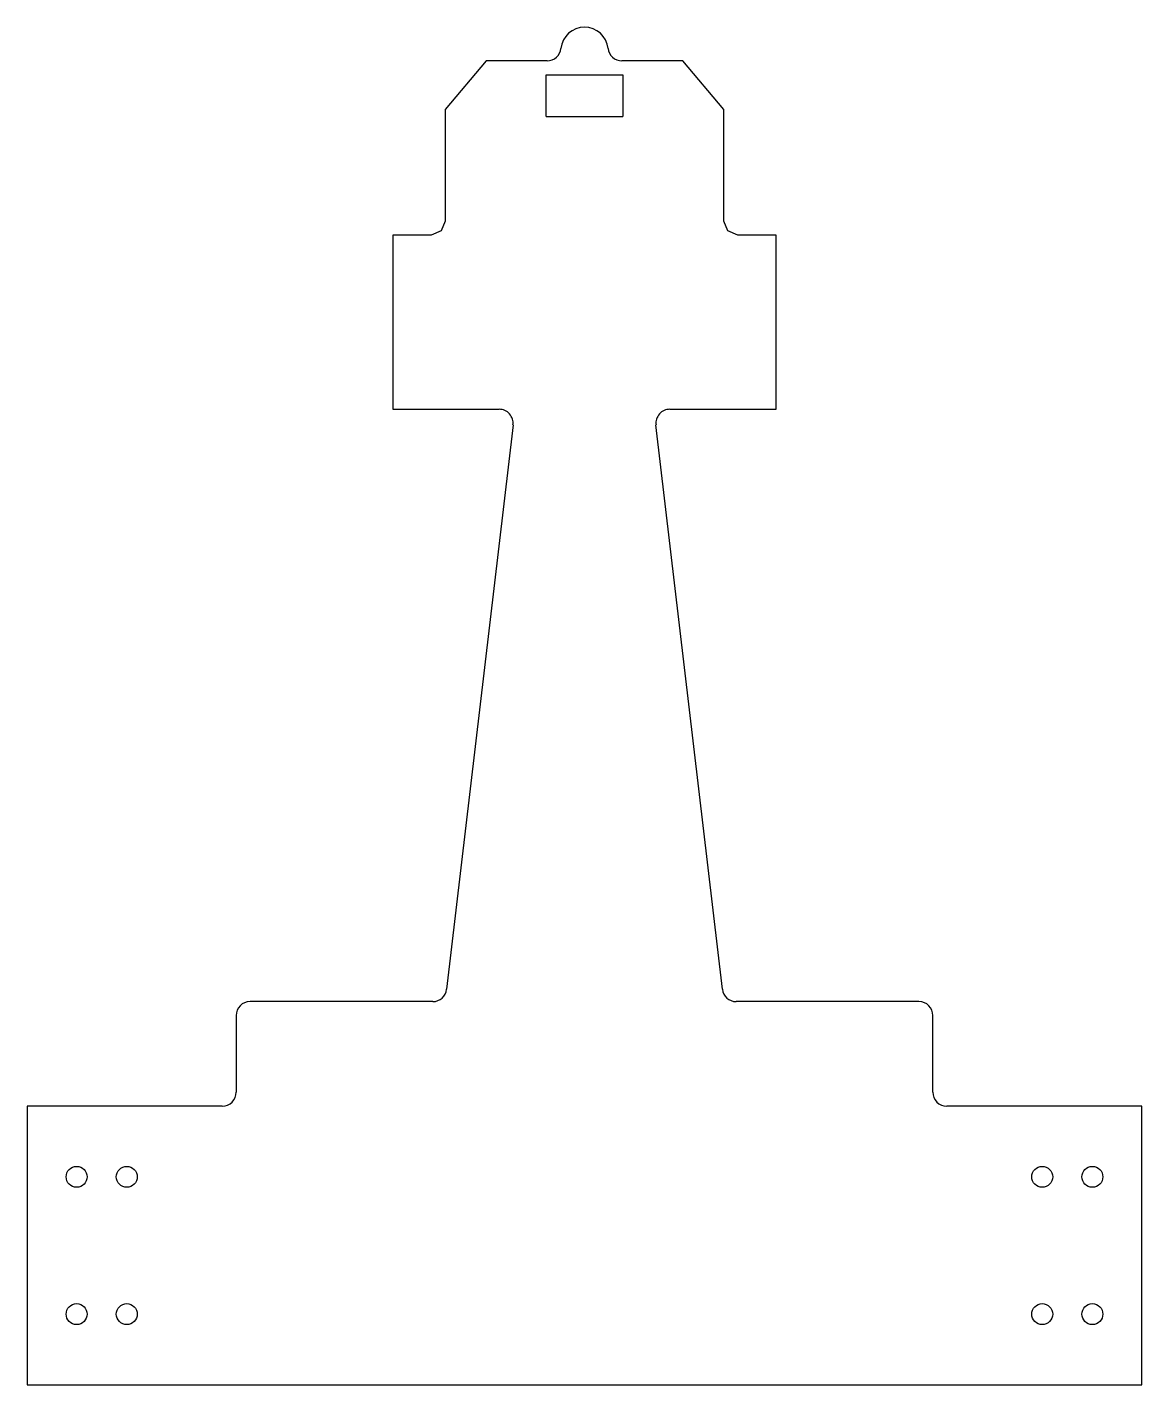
# Model space of a CAD drawing. Header units: millimetres. Extents: x -80 to 80, y -90 to 105.
import ezdxf

# ---------------------------------------------------------------- set-up
doc = ezdxf.new("R2010")
doc.units = ezdxf.units.MM

msp = doc.modelspace()

# ---------------------------------------------------------------- linework, layer by layer
at = {"color": 7, "linetype": 'Continuous'}
for p, q in [((-14.13, 100), (-20, 93)), ((-5.38, 100), (-14.13, 100)), ((14.13, 100), (5.38, 100)), ((20, 93), (14.13, 100)), ((-5.5, 98), (5.5, 98)), ((-5.5, 92), (-5.5, 98)), ((5.5, 98), (5.5, 92)), ((-20, 93), (-20, 77)), ((-5.5, 92), (5.5, 92)), ((20, 77), (20, 93)), ((-20, 77), (-20.59, 75.59)), ((20.59, 75.59), (20, 77)), ((-27.5, 75), (-27.5, 50)), ((-22, 75), (-27.5, 75)), ((-20.59, 75.59), (-22, 75)), ((22, 75), (20.59, 75.59)), ((27.5, 75), (22, 75)), ((27.5, 50), (27.5, 75)), ((-27.5, 50), (-12.25, 50)), ((12.25, 50), (27.5, 50)), ((-10.26, 47.77), (-19.79, -33.23)), ((19.79, -33.23), (10.26, 47.77)), ((-21.78, -35), (-48, -35)), ((48, -35), (21.78, -35)), ((-50, -37), (-50, -48)), ((50, -48), (50, -37)), ((-80, -50), (-80, -90)), ((-52, -50), (-80, -50)), ((80, -50), (52, -50)), ((80, -90), (80, -50)), ((-80, -90), (80, -90))]:
    msp.add_line(p, q, dxfattribs=at)
for centre in [(-72.9, -60.15), (-65.7, -60.15), (65.7, -60.15), (72.9, -60.15), (-72.9, -79.85), (-65.7, -79.85), (65.7, -79.85), (72.9, -79.85)]:
    msp.add_circle(centre, 1.5, dxfattribs=at)
for centre, radius, start, end in [((0, 101.43), 3.41, 6.0649, 173.9351), ((-5.38, 102), 2, 270, 353.9351), ((5.38, 102), 2, 186.0649, 270), ((-12.25, 48), 2, 353.2902, 90), ((12.25, 48), 2, 90, 186.7098), ((-48, -37), 2, 90, 180), ((-21.78, -33), 2, 270, 353.2902), ((21.78, -33), 2, 186.7098, 270), ((48, -37), 2, 0, 90), ((-52, -48), 2, 270, 0), ((52, -48), 2, 180, 270)]:
    msp.add_arc(centre, radius, start, end, dxfattribs=at)

doc.saveas('drawing.dxf')
